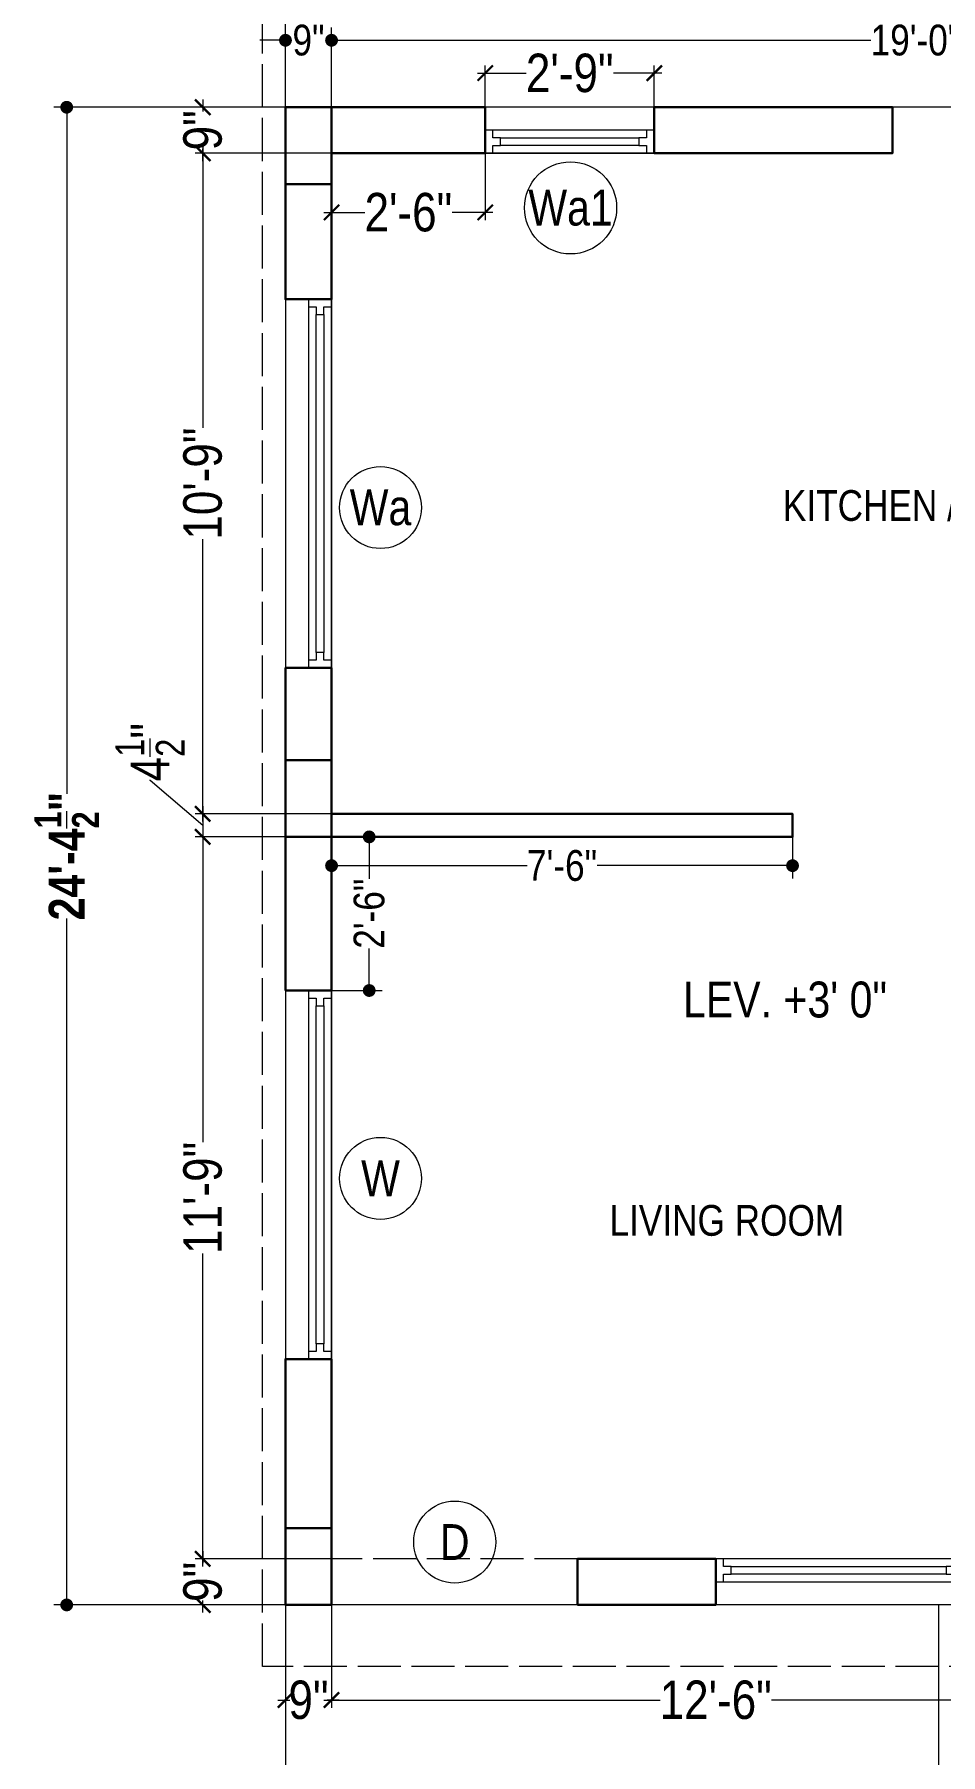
# Model space of a CAD drawing. Header units: millimetres. Extents: x 56222 to 162971, y -175692 to -121287.
# Drawn here: x 154950.8 to 155127.7, y -172640.8 to -172304.9 of the extents above; entities that cross this region are included whole.
import ezdxf

# ---------------------------------------------------------------- set-up
doc = ezdxf.new("R2010")
doc.units = ezdxf.units.MM
doc.header["$MEASUREMENT"] = 0
doc.header["$PDMODE"] = 35
doc.linetypes.add('ACAD_ISO02W100', pattern=[15, 12, -3])
doc.layers.get('Defpoints').update_dxf_attribs({"color": 220})
for name, color, linetype, lineweight in [('CENTERLINE ( COLUMN ) ~ DIM', 7, 'Continuous', 9), ('COLUMN', 1, 'Continuous', 30), ('FIRST FLOOR ( DIM )', 250, 'Continuous', 9), ('GROUND FLOOR', 7, 'Continuous', 9), ('GROUND FLOOR  ( DIM )', 7, 'Continuous', 9), ('GROUND FLOOR  ( PLINE )', 251, 'Continuous', 30), ('GROUND FLOOR ( DW_RAIL )', 7, 'Continuous', 9)]:
    doc.layers.add(name, color=color, linetype=linetype, lineweight=lineweight)
doc.layers.add('GROUND FLOOR  ( Text )', color=251, linetype='Continuous')
doc.styles.add('Cn BT~6', font='swissc.ttf', dxfattribs={"height": 6})
doc.styles.add("Cn_BT_0'-0", font='swissc.ttf')
doc.styles.add('Cn_BT_7', font='swissc.ttf', dxfattribs={"height": 7})
doc.styles.add('Cn_BT_7½', font='swissc.ttf', dxfattribs={"height": 7.5})
doc.dimstyles.new('Cn BT~6', dxfattribs={"dimtxt": 0.18, "dimasz": 2.5, "dimexe": 2.5, "dimexo": 0, "dimgap": 0.09, "dimtad": 0, "dimdec": 3, "dimzin": 3, "dimdsep": 46, "dimlunit": 4, "dimtxsty": 'Cn BT~6', "dimblk": 'DOT', "dimcen": 0.09, "dimdle": 2, "dimclrd": 250, "dimclre": 250, "dimclrt": 5, "dimadec": 0, "dimazin": 0, "dimtfac": 0.75, "dimtdec": 3, "dimtofl": 0, "dimtmove": 0, "dimatfit": 3, "dimfxl": 1, "dimtolj": 1, "dimtzin": 0, "dimlwd": 15, "dimlwe": 15, "dimarcsym": 0})
doc.dimstyles.new('Cn_BT_7½', dxfattribs={"dimtxt": 9, "dimasz": 3, "dimexe": 1.5, "dimexo": 0, "dimgap": 0.09, "dimtad": 0, "dimdec": 3, "dimzin": 3, "dimdsep": 46, "dimlunit": 4, "dimtxsty": 'Cn_BT_7½', "dimblk": 'ARCHTICK', "dimcen": 0.09, "dimdle": 1.5, "dimclrd": 251, "dimclre": 251, "dimclrt": 14, "dimadec": 0, "dimazin": 0, "dimtfac": 0.75, "dimtdec": 3, "dimtofl": 0, "dimtmove": 0, "dimatfit": 3, "dimfxl": 0, "dimtolj": 1, "dimtzin": 0, "dimlwd": 15, "dimlwe": 15, "dimarcsym": 0})

# ---------------------------------------------------------------- blocks, each defined once
blk = doc.blocks.new('_Dot')
at = {"color": 0, "linetype": 'ByBlock', "lineweight": -2}
blk.add_line((-0.5, 0), (-1, 0), dxfattribs=at)
at = {"color": 0, "linetype": 'ByBlock', "const_width": 0.5}
blk.add_lwpolyline([(-0.25, 0, 1), (0.25, 0, 1)], format="xyb", close=True, dxfattribs=at)
blk = doc.blocks.new('*D134')
at = {"layer": 'Defpoints', "color": 0, "transparency": 16777216}
for p in [(155008.8, -172306.04), (154999.8, -172319.12), (155008.8, -172319.12)]:
    blk.add_point(p, dxfattribs=at)
at = {"layer": 'GROUND FLOOR  ( DIM )', "color": 250, "lineweight": 15, "transparency": 16777216}
for p, q in [((154999.8, -172319.12), (154999.8, -172303.54)), ((155008.8, -172319.12), (155008.8, -172303.54)), ((154997.3, -172306.04), (154994.8, -172306.04)), ((155011.3, -172306.04), (155013.8, -172306.04))]:
    blk.add_line(p, q, dxfattribs=at)
at = {"layer": 'GROUND FLOOR  ( DIM )', "color": 250, "lineweight": 15, "transparency": 16777216, "xscale": 2.5, "yscale": 2.5, "zscale": 2.5}
blk.add_blockref('_Dot', (154999.8, -172306.04), dxfattribs=at)
at = {"layer": 'GROUND FLOOR  ( DIM )', "color": 250, "lineweight": 15, "transparency": 16777216, "xscale": 2.5, "yscale": 2.5, "zscale": 2.5, "rotation": 180}
blk.add_blockref('_Dot', (155008.8, -172306.04), dxfattribs=at)
at = {"layer": 'GROUND FLOOR  ( DIM )', "color": 5, "transparency": 16777216, "insert": (155004.3, -172306.04), "char_height": 6, "attachment_point": 5, "style": 'Cn BT~6'}
blk.add_mtext('\\A1;9"', dxfattribs=at)
blk = doc.blocks.new('*D135')
at = {"layer": 'Defpoints', "color": 0, "transparency": 16777216}
for p in [(155236.8, -172306.04), (155008.8, -172319.12), (155236.8, -172328.12)]:
    blk.add_point(p, dxfattribs=at)
at = {"layer": 'GROUND FLOOR  ( DIM )', "color": 250, "lineweight": 15, "transparency": 16777216}
for p, q in [((155008.8, -172319.12), (155008.8, -172303.54)), ((155236.8, -172328.12), (155236.8, -172303.54)), ((155011.3, -172306.04), (155114.1, -172306.04)), ((155234.3, -172306.04), (155131.51, -172306.04))]:
    blk.add_line(p, q, dxfattribs=at)
at = {"layer": 'GROUND FLOOR  ( DIM )', "color": 250, "lineweight": 15, "transparency": 16777216, "xscale": 2.5, "yscale": 2.5, "zscale": 2.5, "rotation": 180}
blk.add_blockref('_Dot', (155008.8, -172306.04), dxfattribs=at)
at = {"layer": 'GROUND FLOOR  ( DIM )', "color": 250, "lineweight": 15, "transparency": 16777216, "xscale": 2.5, "yscale": 2.5, "zscale": 2.5}
blk.add_blockref('_Dot', (155236.8, -172306.04), dxfattribs=at)
at = {"layer": 'GROUND FLOOR  ( DIM )', "color": 5, "transparency": 16777216, "insert": (155122.8, -172306.04), "char_height": 6, "attachment_point": 5, "style": 'Cn BT~6'}
blk.add_mtext('\\A1;19\'-0"', dxfattribs=at)
blk = doc.blocks.new('_ArchTick')
at = {"color": 0, "linetype": 'ByBlock', "const_width": 0.15}
blk.add_lwpolyline([(-0.5, -0.5), (0.5, 0.5)], dxfattribs=at)
blk = doc.blocks.new('*D139')
at = {"layer": 'Defpoints', "color": 0, "transparency": 16777216}
for p in [(154999.8, -172319.12), (154983.65, -172328.12), (155008.8, -172328.12)]:
    blk.add_point(p, dxfattribs=at)
at = {"layer": 'GROUND FLOOR  ( DIM )', "color": 251, "lineweight": 15, "transparency": 16777216}
for p, q in [((154983.65, -172317.62), (154983.65, -172319.96)), ((154999.8, -172319.12), (154982.15, -172319.12)), ((155008.8, -172328.12), (154982.15, -172328.12)), ((154983.65, -172329.62), (154983.65, -172327.27))]:
    blk.add_line(p, q, dxfattribs=at)
at = {"layer": 'GROUND FLOOR  ( DIM )', "color": 251, "lineweight": 15, "transparency": 16777216, "xscale": 3, "yscale": 3, "zscale": 3}
for p, rotation in [((154983.65, -172319.12), 90), ((154983.65, -172328.12), 270)]:
    blk.add_blockref('_ArchTick', p, dxfattribs=dict(at, rotation=rotation))
at = {"layer": 'GROUND FLOOR  ( DIM )', "color": 14, "transparency": 16777216, "insert": (154983.65, -172323.62), "char_height": 7.5, "attachment_point": 5, "rotation": 90, "style": 'Cn_BT_7½'}
blk.add_mtext('\\A1;9"', dxfattribs=at)
blk = doc.blocks.new('*D140')
at = {"layer": 'Defpoints', "color": 0, "transparency": 16777216}
for p in [(155008.8, -172328.12), (154983.65, -172457.12), (155008.8, -172457.12)]:
    blk.add_point(p, dxfattribs=at)
at = {"layer": 'GROUND FLOOR  ( DIM )', "color": 251, "lineweight": 15, "transparency": 16777216}
for p, q in [((155008.8, -172328.12), (154982.15, -172328.12)), ((154983.65, -172326.62), (154983.65, -172381.76)), ((154983.65, -172458.62), (154983.65, -172403.48)), ((155008.8, -172457.12), (154982.15, -172457.12))]:
    blk.add_line(p, q, dxfattribs=at)
at = {"layer": 'GROUND FLOOR  ( DIM )', "color": 251, "lineweight": 15, "transparency": 16777216, "xscale": 3, "yscale": 3, "zscale": 3}
for p, rotation in [((154983.65, -172328.12), 90), ((154983.65, -172457.12), 270)]:
    blk.add_blockref('_ArchTick', p, dxfattribs=dict(at, rotation=rotation))
at = {"layer": 'GROUND FLOOR  ( DIM )', "color": 14, "transparency": 16777216, "insert": (154983.65, -172392.62), "char_height": 7.5, "attachment_point": 5, "rotation": 90, "style": 'Cn_BT_7½'}
blk.add_mtext('\\A1;10\'-9"', dxfattribs=at)
blk = doc.blocks.new('*D141')
at = {"layer": 'Defpoints', "color": 0, "transparency": 16777216}
for p in [(155008.8, -172457.12), (154983.65, -172461.62), (155008.8, -172461.62)]:
    blk.add_point(p, dxfattribs=at)
at = {"layer": 'GROUND FLOOR  ( DIM )', "color": 251, "lineweight": 15, "transparency": 16777216}
for p, q in [((154973.36, -172450.63), (154973.36, -172450.45)), ((154983.65, -172459.37), (154973.36, -172450.63)), ((154983.65, -172455.62), (154983.65, -172463.12)), ((155008.8, -172457.12), (154982.15, -172457.12)), ((155008.8, -172461.62), (154982.15, -172461.62))]:
    blk.add_line(p, q, dxfattribs=at)
at = {"layer": 'GROUND FLOOR  ( DIM )', "color": 251, "lineweight": 15, "transparency": 16777216, "xscale": 3, "yscale": 3, "zscale": 3}
for p, rotation in [((154983.65, -172457.12), 90), ((154983.65, -172461.62), 270)]:
    blk.add_blockref('_ArchTick', p, dxfattribs=dict(at, rotation=rotation))
at = {"layer": 'GROUND FLOOR  ( DIM )', "color": 14, "transparency": 16777216, "insert": (154973.36, -172445.08), "char_height": 7.5, "attachment_point": 5, "rotation": 90, "style": 'Cn_BT_7½'}
blk.add_mtext('\\A1;4{\\H0.750000x;\\S1/2;}"', dxfattribs=at)
blk = doc.blocks.new('*D142')
at = {"layer": 'Defpoints', "color": 0, "transparency": 16777216}
for p in [(155008.8, -172461.62), (154983.65, -172602.62), (155008.8, -172602.62)]:
    blk.add_point(p, dxfattribs=at)
at = {"layer": 'GROUND FLOOR  ( DIM )', "color": 251, "lineweight": 15, "transparency": 16777216}
for p, q in [((155008.8, -172461.62), (154982.15, -172461.62)), ((154983.65, -172460.12), (154983.65, -172521.26)), ((154983.65, -172604.12), (154983.65, -172542.98)), ((155008.8, -172602.62), (154982.15, -172602.62))]:
    blk.add_line(p, q, dxfattribs=at)
at = {"layer": 'GROUND FLOOR  ( DIM )', "color": 251, "lineweight": 15, "transparency": 16777216, "xscale": 3, "yscale": 3, "zscale": 3}
for p, rotation in [((154983.65, -172461.62), 90), ((154983.65, -172602.62), 270)]:
    blk.add_blockref('_ArchTick', p, dxfattribs=dict(at, rotation=rotation))
at = {"layer": 'GROUND FLOOR  ( DIM )', "color": 14, "transparency": 16777216, "insert": (154983.65, -172532.12), "char_height": 7.5, "attachment_point": 5, "rotation": 90, "style": 'Cn_BT_7½'}
blk.add_mtext('\\A1;11\'-9"', dxfattribs=at)
blk = doc.blocks.new('*D143')
at = {"layer": 'Defpoints', "color": 0, "transparency": 16777216}
for p in [(155008.8, -172602.62), (154983.65, -172611.62), (154999.8, -172611.62)]:
    blk.add_point(p, dxfattribs=at)
at = {"layer": 'GROUND FLOOR  ( DIM )', "color": 251, "lineweight": 15, "transparency": 16777216}
for p, q in [((155008.8, -172602.62), (154982.15, -172602.62)), ((154983.65, -172601.12), (154983.65, -172603.46)), ((154983.65, -172613.12), (154983.65, -172610.77)), ((154999.8, -172611.62), (154982.15, -172611.62))]:
    blk.add_line(p, q, dxfattribs=at)
at = {"layer": 'GROUND FLOOR  ( DIM )', "color": 251, "lineweight": 15, "transparency": 16777216, "xscale": 3, "yscale": 3, "zscale": 3}
for p, rotation in [((154983.65, -172602.62), 90), ((154983.65, -172611.62), 270)]:
    blk.add_blockref('_ArchTick', p, dxfattribs=dict(at, rotation=rotation))
at = {"layer": 'GROUND FLOOR  ( DIM )', "color": 14, "transparency": 16777216, "insert": (154983.65, -172607.12), "char_height": 7.5, "attachment_point": 5, "rotation": 90, "style": 'Cn_BT_7½'}
blk.add_mtext('\\A1;9"', dxfattribs=at)
blk = doc.blocks.new('*D144')
at = {"layer": 'Defpoints', "color": 0, "transparency": 16777216}
for p in [(154999.8, -172611.62), (155008.8, -172611.62), (155008.8, -172630.19)]:
    blk.add_point(p, dxfattribs=at)
at = {"layer": 'GROUND FLOOR  ( DIM )', "color": 251, "lineweight": 15, "transparency": 16777216}
for p, q in [((154999.8, -172611.62), (154999.8, -172631.69)), ((155008.8, -172611.62), (155008.8, -172631.69)), ((154998.3, -172630.19), (155000.65, -172630.19)), ((155010.3, -172630.19), (155007.96, -172630.19))]:
    blk.add_line(p, q, dxfattribs=at)
at = {"layer": 'GROUND FLOOR  ( DIM )', "color": 251, "lineweight": 15, "transparency": 16777216, "xscale": 3, "yscale": 3, "zscale": 3, "rotation": 180}
blk.add_blockref('_ArchTick', (154999.8, -172630.19), dxfattribs=at)
at = {"layer": 'GROUND FLOOR  ( DIM )', "color": 251, "lineweight": 15, "transparency": 16777216, "xscale": 3, "yscale": 3, "zscale": 3}
blk.add_blockref('_ArchTick', (155008.8, -172630.19), dxfattribs=at)
at = {"layer": 'GROUND FLOOR  ( DIM )', "color": 14, "transparency": 16777216, "insert": (155004.3, -172630.19), "char_height": 7.5, "attachment_point": 5, "style": 'Cn_BT_7½'}
blk.add_mtext('\\A1;9"', dxfattribs=at)
blk = doc.blocks.new('*D145')
at = {"layer": 'Defpoints', "color": 0, "transparency": 16777216}
for p in [(155008.8, -172611.62), (155158.8, -172611.62), (155158.8, -172630.19)]:
    blk.add_point(p, dxfattribs=at)
at = {"layer": 'GROUND FLOOR  ( DIM )', "color": 251, "lineweight": 15, "transparency": 16777216}
for p, q in [((155008.8, -172611.62), (155008.8, -172631.69)), ((155158.8, -172611.62), (155158.8, -172631.69)), ((155007.3, -172630.19), (155072.94, -172630.19)), ((155160.3, -172630.19), (155094.66, -172630.19))]:
    blk.add_line(p, q, dxfattribs=at)
at = {"layer": 'GROUND FLOOR  ( DIM )', "color": 251, "lineweight": 15, "transparency": 16777216, "xscale": 3, "yscale": 3, "zscale": 3, "rotation": 180}
blk.add_blockref('_ArchTick', (155008.8, -172630.19), dxfattribs=at)
at = {"layer": 'GROUND FLOOR  ( DIM )', "color": 251, "lineweight": 15, "transparency": 16777216, "xscale": 3, "yscale": 3, "zscale": 3}
blk.add_blockref('_ArchTick', (155158.8, -172630.19), dxfattribs=at)
at = {"layer": 'GROUND FLOOR  ( DIM )', "color": 14, "transparency": 16777216, "insert": (155083.8, -172630.19), "char_height": 7.5, "attachment_point": 5, "style": 'Cn_BT_7½'}
blk.add_mtext('\\A1;12\'-6"', dxfattribs=at)
blk = doc.blocks.new('*D157')
at = {"layer": 'Defpoints', "color": 0, "transparency": 16777216}
for p in [(155008.8, -172461.62), (155008.8, -172491.62), (155016.15, -172491.62)]:
    blk.add_point(p, dxfattribs=at)
at = {"layer": 'GROUND FLOOR  ( DIM )', "color": 250, "lineweight": 15, "transparency": 16777216}
for p, q in [((155008.8, -172461.62), (155018.65, -172461.62)), ((155016.15, -172464.12), (155016.15, -172469.79)), ((155016.15, -172489.12), (155016.15, -172483.45)), ((155008.8, -172491.62), (155018.65, -172491.62))]:
    blk.add_line(p, q, dxfattribs=at)
at = {"layer": 'GROUND FLOOR  ( DIM )', "color": 250, "lineweight": 15, "transparency": 16777216, "xscale": 2.5, "yscale": 2.5, "zscale": 2.5}
for p, rotation in [((155016.15, -172461.62), 90), ((155016.15, -172491.62), 270)]:
    blk.add_blockref('_Dot', p, dxfattribs=dict(at, rotation=rotation))
at = {"layer": 'GROUND FLOOR  ( DIM )', "color": 5, "transparency": 16777216, "insert": (155016.15, -172476.62), "char_height": 6, "attachment_point": 5, "rotation": 90, "style": 'Cn BT~6'}
blk.add_mtext('\\A1;2\'-6"', dxfattribs=at)
blk = doc.blocks.new('*D167')
at = {"layer": 'Defpoints', "color": 0, "transparency": 16777216}
for p in [(155008.8, -172461.62), (155098.8, -172461.62), (155098.8, -172467.24)]:
    blk.add_point(p, dxfattribs=at)
at = {"layer": 'GROUND FLOOR  ( DIM )', "color": 250, "lineweight": 15, "transparency": 16777216}
for p, q in [((155008.8, -172461.62), (155008.8, -172469.74)), ((155098.8, -172461.62), (155098.8, -172469.74)), ((155011.3, -172467.24), (155046.96, -172467.24)), ((155096.3, -172467.24), (155060.64, -172467.24))]:
    blk.add_line(p, q, dxfattribs=at)
at = {"layer": 'GROUND FLOOR  ( DIM )', "color": 250, "lineweight": 15, "transparency": 16777216, "xscale": 2.5, "yscale": 2.5, "zscale": 2.5, "rotation": 180}
blk.add_blockref('_Dot', (155008.8, -172467.24), dxfattribs=at)
at = {"layer": 'GROUND FLOOR  ( DIM )', "color": 250, "lineweight": 15, "transparency": 16777216, "xscale": 2.5, "yscale": 2.5, "zscale": 2.5}
blk.add_blockref('_Dot', (155098.8, -172467.24), dxfattribs=at)
at = {"layer": 'GROUND FLOOR  ( DIM )', "color": 5, "transparency": 16777216, "insert": (155053.8, -172467.24), "char_height": 6, "attachment_point": 5, "style": 'Cn BT~6'}
blk.add_mtext('\\A1;7\'-6"', dxfattribs=at)
blk = doc.blocks.new('*D169')
at = {"layer": 'Defpoints', "color": 0, "transparency": 16777216}
for p in [(154999.8, -172319.12), (154957.09, -172611.62), (154999.8, -172611.62)]:
    blk.add_point(p, dxfattribs=at)
at = {"layer": 'GROUND FLOOR  ( DIM )', "color": 250, "lineweight": 15, "transparency": 16777216}
for p, q in [((154999.8, -172319.12), (154954.59, -172319.12)), ((154957.09, -172321.62), (154957.09, -172453.19)), ((154957.09, -172609.12), (154957.09, -172477.54)), ((154999.8, -172611.62), (154954.59, -172611.62))]:
    blk.add_line(p, q, dxfattribs=at)
at = {"layer": 'GROUND FLOOR  ( DIM )', "color": 250, "lineweight": 15, "transparency": 16777216, "xscale": 2.5, "yscale": 2.5, "zscale": 2.5}
for p, rotation in [((154957.09, -172319.12), 90), ((154957.09, -172611.62), 270)]:
    blk.add_blockref('_Dot', p, dxfattribs=dict(at, rotation=rotation))
at = {"layer": 'GROUND FLOOR  ( DIM )', "color": 5, "transparency": 16777216, "insert": (154957.09, -172465.37), "char_height": 7, "attachment_point": 5, "rotation": 90, "style": "Cn_BT_0'-0"}
blk.add_mtext('\\A1;{\\fSwis721 Cn BT|b1|i0|c0|p34;24\'-4{\\H0.750000x;\\S1/2;}"}', dxfattribs=at)
blk = doc.blocks.new('*D170')
at = {"layer": 'Defpoints', "color": 0, "transparency": 16777216}
for p in [(154999.8, -172611.62), (155400.3, -172611.62), (155400.3, -172659.91)]:
    blk.add_point(p, dxfattribs=at)
at = {"layer": 'GROUND FLOOR  ( DIM )', "color": 250, "lineweight": 15, "transparency": 16777216}
for p, q in [((154999.8, -172611.62), (154999.8, -172662.41)), ((155400.3, -172611.62), (155400.3, -172662.41)), ((155002.3, -172659.91), (155187.87, -172659.91)), ((155397.8, -172659.91), (155212.24, -172659.91))]:
    blk.add_line(p, q, dxfattribs=at)
at = {"layer": 'GROUND FLOOR  ( DIM )', "color": 250, "lineweight": 15, "transparency": 16777216, "xscale": 2.5, "yscale": 2.5, "zscale": 2.5, "rotation": 180}
blk.add_blockref('_Dot', (154999.8, -172659.91), dxfattribs=at)
at = {"layer": 'GROUND FLOOR  ( DIM )', "color": 250, "lineweight": 15, "transparency": 16777216, "xscale": 2.5, "yscale": 2.5, "zscale": 2.5}
blk.add_blockref('_Dot', (155400.3, -172659.91), dxfattribs=at)
at = {"layer": 'GROUND FLOOR  ( DIM )', "color": 5, "transparency": 16777216, "insert": (155200.05, -172659.91), "char_height": 7, "attachment_point": 5, "style": "Cn_BT_0'-0"}
blk.add_mtext('\\A1;{\\fSwis721 Cn BT|b1|i0|c0|p34;33\'-4{\\H0.750000x;\\S1/2;}"}', dxfattribs=at)
blk = doc.blocks.new('*D126')
at = {"layer": 'Defpoints', "color": 0, "transparency": 16777216}
for p in [(155008.8, -172328.12), (155038.8, -172328.12), (155038.8, -172339.66)]:
    blk.add_point(p, dxfattribs=at)
at = {"layer": 'FIRST FLOOR ( DIM )', "color": 251, "lineweight": 15, "transparency": 16777216}
for p, q in [((155008.8, -172328.12), (155008.8, -172341.16)), ((155038.8, -172328.12), (155038.8, -172341.16)), ((155007.3, -172339.66), (155015.29, -172339.66)), ((155040.3, -172339.66), (155032.32, -172339.66))]:
    blk.add_line(p, q, dxfattribs=at)
at = {"layer": 'FIRST FLOOR ( DIM )', "color": 251, "lineweight": 15, "transparency": 16777216, "xscale": 3, "yscale": 3, "zscale": 3, "rotation": 180}
blk.add_blockref('_ArchTick', (155008.8, -172339.66), dxfattribs=at)
at = {"layer": 'FIRST FLOOR ( DIM )', "color": 251, "lineweight": 15, "transparency": 16777216, "xscale": 3, "yscale": 3, "zscale": 3}
blk.add_blockref('_ArchTick', (155038.8, -172339.66), dxfattribs=at)
at = {"layer": 'FIRST FLOOR ( DIM )', "color": 14, "transparency": 16777216, "insert": (155023.8, -172339.66), "char_height": 7.5, "attachment_point": 5, "style": 'Cn_BT_7½'}
blk.add_mtext('\\A1;2\'-6"', dxfattribs=at)
blk = doc.blocks.new('*D127')
at = {"layer": 'Defpoints', "color": 0, "transparency": 16777216}
for p in [(155071.8, -172312.46), (155038.8, -172319.12), (155071.8, -172319.12)]:
    blk.add_point(p, dxfattribs=at)
at = {"layer": 'FIRST FLOOR ( DIM )', "color": 251, "lineweight": 15, "transparency": 16777216}
for p, q in [((155038.8, -172319.12), (155038.8, -172310.96)), ((155071.8, -172319.12), (155071.8, -172310.96)), ((155037.3, -172312.46), (155046.79, -172312.46)), ((155073.3, -172312.46), (155063.82, -172312.46))]:
    blk.add_line(p, q, dxfattribs=at)
at = {"layer": 'FIRST FLOOR ( DIM )', "color": 251, "lineweight": 15, "transparency": 16777216, "xscale": 3, "yscale": 3, "zscale": 3, "rotation": 180}
blk.add_blockref('_ArchTick', (155038.8, -172312.46), dxfattribs=at)
at = {"layer": 'FIRST FLOOR ( DIM )', "color": 251, "lineweight": 15, "transparency": 16777216, "xscale": 3, "yscale": 3, "zscale": 3}
blk.add_blockref('_ArchTick', (155071.8, -172312.46), dxfattribs=at)
at = {"layer": 'FIRST FLOOR ( DIM )', "color": 14, "transparency": 16777216, "insert": (155055.3, -172312.46), "char_height": 7.5, "attachment_point": 5, "style": 'Cn_BT_7½'}
blk.add_mtext('\\A1;2\'-9"', dxfattribs=at)

msp = doc.modelspace()

# ---------------------------------------------------------------- linework, layer by layer
at = {"layer": 'CENTERLINE ( COLUMN ) ~ DIM'}
for p, q in [((154999.8023, -172356.61813), (155008.8023, -172356.61813)), ((154999.8023, -172428.61813), (155008.8023, -172428.61813))]:
    msp.add_line(p, q, dxfattribs=at)
at = {"layer": 'COLUMN'}
for points in [[(154999.8023, -172319.11813), (155008.8023, -172319.11813), (155008.8023, -172334.11814), (154999.8023, -172334.11814)], [(154999.8023, -172446.61813), (155008.8023, -172446.61813), (155008.8023, -172461.61813), (154999.8023, -172461.61813)], [(154999.8023, -172596.61813), (155008.8023, -172596.61813), (155008.8023, -172611.61813), (154999.8023, -172611.61813)]]:
    msp.add_lwpolyline(points, close=True, dxfattribs=at)
at = {"layer": 'FIRST FLOOR ( DIM )'}
msp.add_line((155008.8023, -172457.11813), (155098.8023, -172457.11813), dxfattribs=at)
at = {"layer": 'GROUND FLOOR', "linetype": 'ACAD_ISO02W100', "ltscale": 0.7}
for p, q in [((154999.8023, -172319.11813), (154999.8023, -172295.11813)), ((155056.8023, -172602.61813), (155008.8023, -172602.61813))]:
    msp.add_line(p, q, dxfattribs=at)
at = {"layer": 'GROUND FLOOR'}
for p, q in [((154999.8023, -172319.11813), (154999.8023, -172611.61813)), ((155400.3023, -172319.11813), (154999.8023, -172319.11813)), ((155118.3023, -172319.11813), (155118.3023, -172328.11813)), ((155008.8023, -172328.11813), (155008.8023, -172457.11813)), ((155118.3023, -172328.11813), (155008.8023, -172328.11813)), ((155008.8023, -172428.61813), (154999.8023, -172428.61813)), ((155098.8023, -172457.11813), (155008.8023, -172457.11813)), ((155098.8023, -172457.11813), (155098.8023, -172461.61813)), ((155008.8023, -172461.61813), (155008.8023, -172611.61813)), ((155098.8023, -172461.61813), (155008.8023, -172461.61813)), ((155008.8023, -172491.61813), (154999.8023, -172491.61813)), ((155008.8023, -172563.61813), (154999.8023, -172563.61813)), ((155158.8023, -172602.61813), (155056.8023, -172602.61813)), ((155056.8023, -172602.61813), (155056.8023, -172611.61813)), ((155056.8023, -172602.61813), (155056.8023, -172611.61813)), ((155083.8023, -172602.61813), (155083.8023, -172611.61813)), ((155400.3023, -172611.61813), (154999.8023, -172611.61813)), ((155127.3023, -172611.61813), (155127.3023, -172723.86813))]:
    msp.add_line(p, q, dxfattribs=at)
at = {"layer": 'GROUND FLOOR', "color": 1, "linetype": 'ACAD_ISO02W100', "ltscale": 0.7}
msp.add_lwpolyline([(155158.8023, -172611.61813), (155158.8023, -172623.61813), (154995.3023, -172623.61813), (154995.3023, -172295.11813), (154999.8023, -172295.11813)], dxfattribs=at)
at = {"layer": 'GROUND FLOOR  ( DIM )', "color": 5}
for centre, radius in [((155055.45994, -172338.77138), 9), ((155018.35646, -172397.29926), 8), ((155018.35646, -172528.31557), 8), ((155032.84894, -172599.34305), 8)]:
    msp.add_circle(centre, radius, dxfattribs=at)
at = {"layer": 'GROUND FLOOR  ( PLINE )'}
for points in [[(155038.8023, -172319.11813), (154999.8023, -172319.11813), (154999.8023, -172356.61813), (155008.8023, -172356.61813), (155008.8023, -172328.11813), (155038.8023, -172328.11813)], [(155071.8023, -172328.11813), (155118.3023, -172328.11813), (155118.3023, -172319.11813), (155071.8023, -172319.11813)], [(155008.8023, -172446.61813), (154999.8023, -172446.61813), (154999.8023, -172428.61813), (155008.8023, -172428.61813)], [(155008.8023, -172461.61813), (155098.8023, -172461.61813), (155098.8023, -172457.11813), (155008.8023, -172457.11813)], [(154999.8023, -172491.61813), (155008.8023, -172491.61813), (155008.8023, -172461.61813), (154999.8023, -172461.61813)], [(155008.8023, -172563.61813), (154999.8023, -172563.61813), (154999.8023, -172611.61813), (155008.8023, -172611.61813)], [(155056.8023, -172611.61813), (155083.8023, -172611.61813), (155083.8023, -172602.61813), (155056.8023, -172602.61813)]]:
    msp.add_lwpolyline(points, close=True, dxfattribs=at)
at = {"layer": 'GROUND FLOOR ( DW_RAIL )'}
for points in [[(155038.8023, -172328.11813), (155040.3023, -172328.11813), (155040.3023, -172326.61813), (155041.8023, -172326.61813), (155041.8023, -172325.11813), (155068.8023, -172325.11813), (155068.8023, -172326.61813), (155070.3023, -172326.61813), (155070.3023, -172328.11813), (155071.8023, -172328.11813), (155071.8023, -172323.61813), (155070.3023, -172323.61813), (155070.3023, -172325.11813), (155068.8023, -172325.11813), (155068.8023, -172326.61813), (155041.8023, -172326.61813), (155041.8023, -172325.11813), (155040.3023, -172325.11813), (155040.3023, -172323.61813), (155038.8023, -172323.61813), (155038.8023, -172328.11813), (155071.8023, -172328.11813), (155071.8023, -172323.61813), (155038.8023, -172323.61813)], [(155008.8023, -172428.61813), (155008.8023, -172427.11813), (155007.3023, -172427.11813), (155007.3023, -172425.61813), (155005.8023, -172425.61813), (155005.8023, -172359.61813), (155007.3023, -172359.61813), (155007.3023, -172358.11813), (155008.8023, -172358.11813), (155008.8023, -172356.61813), (155004.3023, -172356.61813), (155004.3023, -172358.11813), (155005.8023, -172358.11813), (155005.8023, -172359.61813), (155007.3023, -172359.61813), (155007.3023, -172425.61813), (155005.8023, -172425.61813), (155005.8023, -172427.11813), (155004.3023, -172427.11813), (155004.3023, -172428.61813), (155008.8023, -172428.61813), (155008.8023, -172356.61813), (155004.3023, -172356.61813), (155004.3023, -172428.61813)], [(155008.8023, -172563.61813), (155008.8023, -172562.11813), (155007.3023, -172562.11813), (155007.3023, -172560.61813), (155005.8023, -172560.61813), (155005.8023, -172494.61813), (155007.3023, -172494.61813), (155007.3023, -172493.11813), (155008.8023, -172493.11813), (155008.8023, -172491.61813), (155004.3023, -172491.61813), (155004.3023, -172493.11813), (155005.8023, -172493.11813), (155005.8023, -172494.61813), (155007.3023, -172494.61813), (155007.3023, -172560.61813), (155005.8023, -172560.61813), (155005.8023, -172562.11813), (155004.3023, -172562.11813), (155004.3023, -172563.61813), (155008.8023, -172563.61813), (155008.8023, -172491.61813), (155004.3023, -172491.61813), (155004.3023, -172563.61813)], [(155131.8023, -172602.61813), (155130.3023, -172602.61813), (155130.3023, -172604.11813), (155128.8023, -172604.11813), (155128.8023, -172605.61813), (155086.8023, -172605.61813), (155086.8023, -172604.11813), (155085.3023, -172604.11813), (155085.3023, -172602.61813), (155083.8023, -172602.61813), (155083.8023, -172607.11813), (155085.3023, -172607.11813), (155085.3023, -172605.61813), (155086.8023, -172605.61813), (155086.8023, -172604.11813), (155128.8023, -172604.11813), (155128.8023, -172605.61813), (155130.3023, -172605.61813), (155130.3023, -172607.11813), (155131.8023, -172607.11813), (155131.8023, -172602.61813), (155083.8023, -172602.61813), (155083.8023, -172607.11813), (155131.8023, -172607.11813)]]:
    msp.add_lwpolyline(points, close=True, dxfattribs=at)

# ---------------------------------------------------------------- texts
at = {"layer": 'GROUND FLOOR  ( DIM )', "color": 5, "char_height": 7, "attachment_point": 5, "style": 'Cn_BT_7'}
for s, insert in [('Wa1', (155055.45994, -172338.77138)), ('Wa', (155018.35646, -172397.29926)), ('W', (155018.35646, -172528.31557)), ('D', (155032.84894, -172599.34305))]:
    msp.add_mtext(s, dxfattribs=dict(at, insert=insert))
at = {"layer": 'GROUND FLOOR  ( Text )', "char_height": 6, "attachment_point": 5, "style": "Cn_BT_0'-0"}
for s, insert in [('KITCHEN / DINING', (155126.88396, -172396.94601)), ('LIVING ROOM', (155085.97159, -172536.56035))]:
    msp.add_mtext(s, dxfattribs=dict(at, insert=insert))
at = {"layer": 'GROUND FLOOR  ( Text )', "color": 1, "insert": (155097.32709, -172493.42916), "char_height": 7, "attachment_point": 5, "style": "Cn_BT_0'-0"}
msp.add_mtext('LEV. +3\' 0"', dxfattribs=at)

# ---------------------------------------------------------------- dimensions: what is measured, and where the dimension line sits
at = {"layer": 'FIRST FLOOR ( DIM )'}
for base, p1, p2, picture, middle in [((155071.8023, -172312.45786), (155038.8023, -172319.11813), (155071.8023, -172319.11813), '*D127', (155055.3023, -172312.45786)), ((155038.8023, -172339.66354), (155008.8023, -172328.11813), (155038.8023, -172328.11813), '*D126', (155023.8023, -172339.66354))]:
    dim = msp.add_linear_dim(base=base, p1=p1, p2=p2, dimstyle='Cn_BT_7½', dxfattribs=at)
    dim.commit()
    dim.dimension.update_dxf_attribs({"geometry": picture, "text_midpoint": middle})
at = {"layer": 'GROUND FLOOR  ( DIM )'}
for base, p1, p2, dimstyle, picture, middle in [((155008.8023, -172306.03966), (154999.8023, -172319.11813), (155008.8023, -172319.11813), 'Cn BT~6', '*D134', (155004.3023, -172306.03966)), ((155098.8023, -172467.24274), (155008.8023, -172461.61813), (155098.8023, -172461.61813), 'Cn BT~6', '*D167', (155053.8023, -172467.24274)), ((155008.8023, -172630.18992), (154999.8023, -172611.61813), (155008.8023, -172611.61813), 'Cn_BT_7½', '*D144', (155004.3023, -172630.18992)), ((155158.8023, -172630.18992), (155008.8023, -172611.61813), (155158.8023, -172611.61813), 'Cn_BT_7½', '*D145', (155083.8023, -172630.18992))]:
    dim = msp.add_linear_dim(base=base, p1=p1, p2=p2, dimstyle=dimstyle, dxfattribs=at)
    dim.commit()
    dim.dimension.update_dxf_attribs({"geometry": picture, "text_midpoint": middle})
dim = msp.add_linear_dim(base=(155236.8023, -172306.03966), p1=(155008.8023, -172319.11813), p2=(155236.8023, -172328.11813), dimstyle='Cn BT~6', override={"dimtmove": 1}, dxfattribs=at)
dim.commit()
dim.dimension.update_dxf_attribs({"geometry": '*D135', "text_midpoint": (155122.8023, -172306.03966)})
dim = msp.add_linear_dim(base=(154957.0875, -172611.61813), p1=(154999.8023, -172319.11813), p2=(154999.8023, -172611.61813), angle=90, text='{\\fSwis721 Cn BT|b1|i0|c0|p34;<>}', dimstyle='Cn BT~6', override={"dimtxt": 7, "dimtxsty": "Cn_BT_0'-0"}, dxfattribs=at)
dim.commit()
dim.dimension.update_dxf_attribs({"geometry": '*D169', "text_midpoint": (154957.0875, -172465.36813)})
for base, p1, p2, dimstyle, picture, middle in [((154983.65287, -172328.11813), (154999.8023, -172319.11813), (155008.8023, -172328.11813), 'Cn_BT_7½', '*D139', (154983.65287, -172323.61813)), ((154983.65287, -172457.11813), (155008.8023, -172328.11813), (155008.8023, -172457.11813), 'Cn_BT_7½', '*D140', (154983.65287, -172392.61813)), ((154983.65287, -172602.61813), (155008.8023, -172461.61813), (155008.8023, -172602.61813), 'Cn_BT_7½', '*D142', (154983.65287, -172532.11813)), ((155016.14514, -172491.61813), (155008.8023, -172461.61813), (155008.8023, -172491.61813), 'Cn BT~6', '*D157', (155016.14514, -172476.61813)), ((154983.65287, -172611.61813), (155008.8023, -172602.61813), (154999.8023, -172611.61813), 'Cn_BT_7½', '*D143', (154983.65287, -172607.11813))]:
    dim = msp.add_linear_dim(base=base, p1=p1, p2=p2, angle=90, dimstyle=dimstyle, dxfattribs=at)
    dim.commit()
    dim.dimension.update_dxf_attribs({"geometry": picture, "text_midpoint": middle})
dim = msp.add_linear_dim(base=(154983.65287, -172461.61813), p1=(155008.8023, -172457.11813), p2=(155008.8023, -172461.61813), angle=90, dimstyle='Cn_BT_7½', override={"dimtmove": 1}, dxfattribs=at)
dim.commit()
dim.dimension.update_dxf_attribs({"geometry": '*D141', "text_midpoint": (154973.35971, -172450.35843), "dimtype": 160})
dim = msp.add_linear_dim(base=(155400.3023, -172659.90971), p1=(154999.8023, -172611.61813), p2=(155400.3023, -172611.61814), text='{\\fSwis721 Cn BT|b1|i0|c0|p34;<>}', dimstyle='Cn BT~6', override={"dimtxt": 7, "dimtxsty": "Cn_BT_0'-0"}, dxfattribs=at)
dim.commit()
dim.dimension.update_dxf_attribs({"geometry": '*D170', "text_midpoint": (155200.0523, -172659.90971)})

doc.saveas('drawing.dxf')
